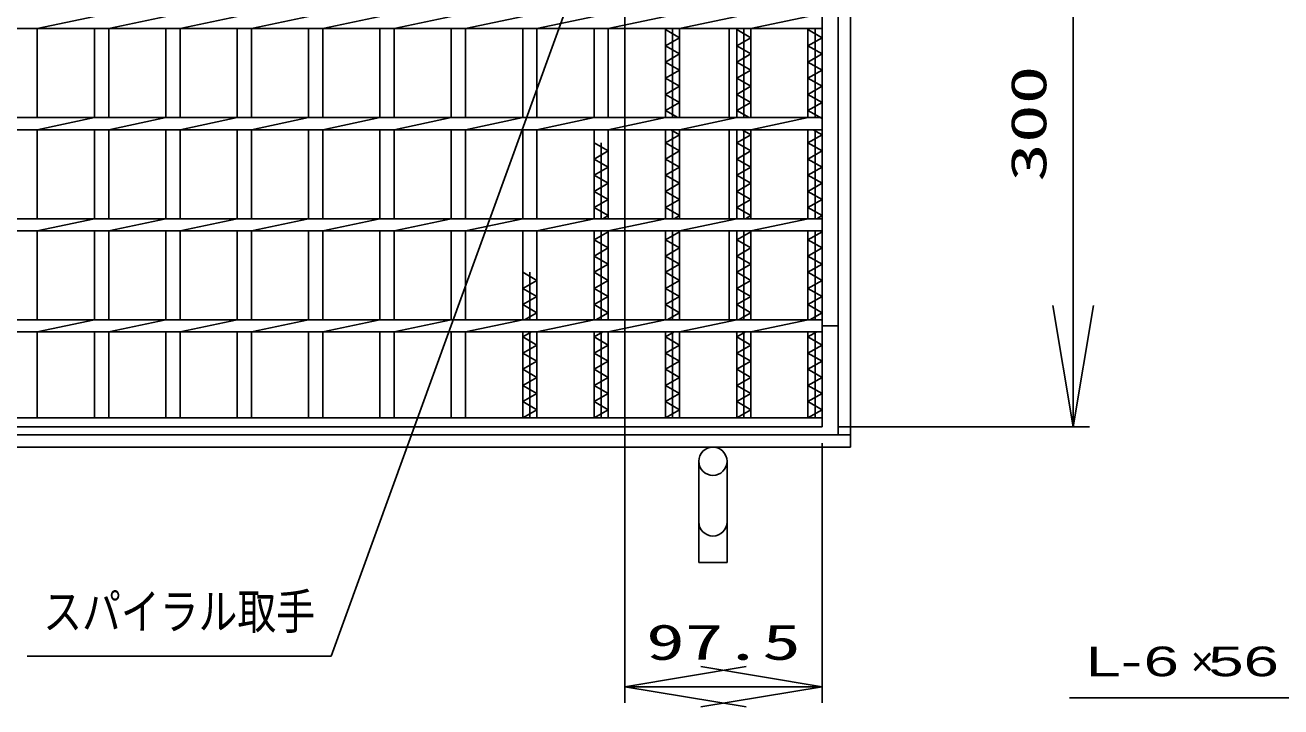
# Model space of a CAD drawing. Units: millimetres at full size, sheet at 1:8. Extents: x -1456 to 1389, y -1026 to 839.
# Drawn here: x -824 to -203, y -283 to 55 of the extents above; entities that cross this region are included whole.
import ezdxf
from ezdxf.enums import TextEntityAlignment as Align

# ---------------------------------------------------------------- set-up
doc = ezdxf.new("R2010")
doc.units = ezdxf.units.MM
doc.header["$LTSCALE"] = 8
for name, color, linetype, lineweight in [('16', 3, 'Continuous', 25), ('19', 6, 'Continuous', 25), ('22', 4, 'Continuous', 25)]:
    doc.layers.add(name, color=color, linetype=linetype, lineweight=lineweight)
doc.styles.add('ベクトル', font='')
doc.styles.add('ＭＳ ゴシック', font='')
doc.styles.get('ベクトル').set_extended_font_data('ベクトル')
doc.styles.get('ＭＳ ゴシック').set_extended_font_data('MS Gothic')

# ---------------------------------------------------------------- blocks, each defined once
blk = doc.blocks.new('open_arrow')
at = {"color": 0, "linetype": 'Continuous', "lineweight": -2}
blk.add_lwpolyline([(7.5, 1.25), (0, 0), (7.5, -1.25)], dxfattribs=at)

msp = doc.modelspace()

# ---------------------------------------------------------------- linework, layer by layer
at = {"layer": '16'}
for p, q in [((-430, -139.618), (-430, 451.382)), ((-818.2, 52.882), (-789.9, 58.882)), ((-782.9, 52.882), (-754.6, 58.882)), ((-747.6, 52.882), (-719.3, 58.882)), ((-712.3, 52.882), (-684, 58.882)), ((-677, 52.882), (-648.7, 58.882)), ((-641.7, 52.882), (-613.4, 58.882)), ((-606.4, 52.882), (-578.1, 58.882)), ((-571.1, 52.882), (-542.8, 58.882)), ((-535.8, 52.882), (-507.5, 58.882)), ((-500.5, 52.882), (-472.2, 58.882)), ((-465.2, 52.882), (-436.9, 58.882)), ((-430, 52.882), (-430, 58.882)), ((-1037, 52.882), (-430, 52.882)), ((-818.2, 8.882), (-818.2, 52.882)), ((-789.9, 8.882), (-789.9, 52.882)), ((-782.9, 8.882), (-782.9, 52.882)), ((-754.6, 8.882), (-754.6, 52.882)), ((-747.6, 8.882), (-747.6, 52.882)), ((-719.3, 8.882), (-719.3, 52.882)), ((-712.3, 8.882), (-712.3, 52.882)), ((-684, 8.882), (-684, 52.882)), ((-677, 8.882), (-677, 52.882)), ((-648.7, 8.882), (-648.7, 52.882)), ((-641.7, 8.882), (-641.7, 52.882)), ((-613.4, 8.882), (-613.4, 52.882)), ((-606.4, 8.882), (-606.4, 52.882)), ((-578.1, 8.882), (-578.1, 52.882)), ((-571.1, 8.882), (-571.1, 52.882)), ((-542.8, 8.882), (-542.8, 52.882)), ((-535.8, 8.882), (-535.8, 52.882)), ((-507.5, 8.882), (-507.5, 52.882)), ((-507.5, 52.382), (-506.625, 52.882)), ((-500.5, 48.382), (-507.5, 52.382)), ((-504, 8.882), (-504, 52.882)), ((-500.5, 8.882), (-500.5, 52.882)), ((-472.2, 8.882), (-472.2, 52.882)), ((-472.2, 52.382), (-471.325, 52.882)), ((-465.2, 48.382), (-472.2, 52.382)), ((-468.7, 8.882), (-468.7, 52.882)), ((-465.2, 8.882), (-465.2, 52.882)), ((-437, 8.882), (-437, 52.882)), ((-437, 52.382), (-436.125, 52.882)), ((-430, 48.382), (-437, 52.382)), ((-433.5, 8.882), (-433.5, 52.882)), ((-507.5, 44.382), (-500.5, 48.382)), ((-500.5, 40.382), (-507.5, 44.382)), ((-472.2, 44.382), (-465.2, 48.382)), ((-465.2, 40.382), (-472.2, 44.382)), ((-437, 44.382), (-430, 48.382)), ((-430, 40.382), (-437, 44.382)), ((-507.5, 36.382), (-500.5, 40.382)), ((-472.2, 36.382), (-465.2, 40.382)), ((-437, 36.382), (-430, 40.382)), ((-500.5, 32.382), (-507.5, 36.382)), ((-507.5, 28.382), (-500.5, 32.382)), ((-465.2, 32.382), (-472.2, 36.382)), ((-472.2, 28.382), (-465.2, 32.382)), ((-430, 32.382), (-437, 36.382)), ((-437, 28.382), (-430, 32.382)), ((-500.5, 24.382), (-507.5, 28.382)), ((-465.2, 24.382), (-472.2, 28.382)), ((-430, 24.382), (-437, 28.382)), ((-507.5, 20.382), (-500.5, 24.382)), ((-500.5, 16.382), (-507.5, 20.382)), ((-472.2, 20.382), (-465.2, 24.382)), ((-465.2, 16.382), (-472.2, 20.382)), ((-437, 20.382), (-430, 24.382)), ((-430, 16.382), (-437, 20.382)), ((-507.5, 12.382), (-500.5, 16.382)), ((-472.2, 12.382), (-465.2, 16.382)), ((-437, 12.382), (-430, 16.382)), ((-1037, 8.882), (-430, 8.882)), ((-818.2, 2.882), (-789.9, 8.882)), ((-782.9, 2.882), (-754.6, 8.882)), ((-747.6, 2.882), (-719.3, 8.882)), ((-712.3, 2.882), (-684, 8.882)), ((-677, 2.882), (-648.7, 8.882)), ((-641.7, 2.882), (-613.4, 8.882)), ((-606.4, 2.882), (-578.1, 8.882)), ((-571.1, 2.882), (-542.8, 8.882)), ((-535.8, 2.882), (-507.5, 8.882)), ((-501.375, 8.882), (-507.5, 12.382)), ((-500.5, 2.882), (-472.2, 8.882)), ((-466.075, 8.882), (-472.2, 12.382)), ((-465.2, 2.882), (-436.9, 8.882)), ((-430, 8.382), (-437, 12.382)), ((-430, 2.882), (-430, 8.882)), ((-1037, 2.882), (-430, 2.882)), ((-818.2, -41.118), (-818.2, 2.882)), ((-789.9, -41.118), (-789.9, 2.882)), ((-782.9, -41.118), (-782.9, 2.882)), ((-754.6, -41.118), (-754.6, 2.882)), ((-747.6, -41.118), (-747.6, 2.882)), ((-719.3, -41.118), (-719.3, 2.882)), ((-712.3, -41.118), (-712.3, 2.882)), ((-684, -41.118), (-684, 2.882)), ((-677, -41.118), (-677, 2.882)), ((-648.7, -41.118), (-648.7, 2.882)), ((-641.7, -41.118), (-641.7, 2.882)), ((-613.4, -41.118), (-613.4, 2.882)), ((-606.4, -41.118), (-606.4, 2.882)), ((-578.1, -41.118), (-578.1, 2.882)), ((-571.1, -41.118), (-571.1, 2.882)), ((-542.8, -41.118), (-542.8, 2.882)), ((-535.8, -41.118), (-535.8, 2.882)), ((-507.5, -41.118), (-507.5, 2.882)), ((-507.5, -3.618), (-500.5, 0.382)), ((-500.5, 0.382), (-504.875, 2.882)), ((-504, -41.118), (-504, 2.882)), ((-500.5, -41.118), (-500.5, 2.882)), ((-472.2, -41.118), (-472.2, 2.882)), ((-472.2, -3.618), (-465.2, 0.382)), ((-465.2, 0.382), (-469.575, 2.882)), ((-468.7, -41.118), (-468.7, 2.882)), ((-465.2, -41.118), (-465.2, 2.882)), ((-437, -41.118), (-437, 2.882)), ((-437, -3.618), (-430, 0.382)), ((-430, 0.382), (-434.375, 2.882)), ((-433.5, -41.118), (-433.5, 2.882)), ((-535.8, -7.618), (-542.8, -3.618)), ((-539.3, -41.118), (-539.3, -3.618)), ((-500.5, -7.618), (-507.5, -3.618)), ((-465.2, -7.618), (-472.2, -3.618)), ((-430, -7.618), (-437, -3.618)), ((-542.8, -11.618), (-535.8, -7.618)), ((-535.8, -15.618), (-542.8, -11.618)), ((-507.5, -11.618), (-500.5, -7.618)), ((-500.5, -15.618), (-507.5, -11.618)), ((-472.2, -11.618), (-465.2, -7.618)), ((-465.2, -15.618), (-472.2, -11.618)), ((-437, -11.618), (-430, -7.618)), ((-430, -15.618), (-437, -11.618)), ((-542.8, -19.618), (-535.8, -15.618)), ((-507.5, -19.618), (-500.5, -15.618)), ((-472.2, -19.618), (-465.2, -15.618)), ((-437, -19.618), (-430, -15.618)), ((-535.8, -23.618), (-542.8, -19.618)), ((-542.8, -27.618), (-535.8, -23.618)), ((-500.5, -23.618), (-507.5, -19.618)), ((-507.5, -27.618), (-500.5, -23.618)), ((-465.2, -23.618), (-472.2, -19.618)), ((-472.2, -27.618), (-465.2, -23.618)), ((-430, -23.618), (-437, -19.618)), ((-437, -27.618), (-430, -23.618)), ((-535.8, -31.618), (-542.8, -27.618)), ((-500.5, -31.618), (-507.5, -27.618)), ((-465.2, -31.618), (-472.2, -27.618)), ((-430, -31.618), (-437, -27.618)), ((-542.8, -35.618), (-535.8, -31.618)), ((-535.8, -39.618), (-542.8, -35.618)), ((-507.5, -35.618), (-500.5, -31.618)), ((-500.5, -39.618), (-507.5, -35.618)), ((-472.2, -35.618), (-465.2, -31.618)), ((-465.2, -39.618), (-472.2, -35.618)), ((-437, -35.618), (-430, -31.618)), ((-430, -39.618), (-437, -35.618)), ((-1037, -41.118), (-430, -41.118)), ((-818.2, -47.118), (-789.9, -41.118)), ((-782.9, -47.118), (-754.6, -41.118)), ((-747.6, -47.118), (-719.3, -41.118)), ((-712.3, -47.118), (-684, -41.118)), ((-677, -47.118), (-648.7, -41.118)), ((-641.7, -47.118), (-613.4, -41.118)), ((-606.4, -47.118), (-578.1, -41.118)), ((-571.1, -47.118), (-542.8, -41.118)), ((-538.425, -41.118), (-535.8, -39.618)), ((-535.8, -47.118), (-507.5, -41.118)), ((-503.125, -41.118), (-500.5, -39.618)), ((-500.5, -47.118), (-472.2, -41.118)), ((-467.825, -41.118), (-465.2, -39.618)), ((-465.2, -47.118), (-436.9, -41.118)), ((-432.625, -41.118), (-430, -39.618)), ((-430, -47.118), (-430, -41.118)), ((-1037, -47.118), (-430, -47.118)), ((-818.2, -91.118), (-818.2, -47.118)), ((-789.9, -91.118), (-789.9, -47.118)), ((-782.9, -91.118), (-782.9, -47.118)), ((-754.6, -91.118), (-754.6, -47.118)), ((-747.6, -91.118), (-747.6, -47.118)), ((-719.3, -91.118), (-719.3, -47.118)), ((-712.3, -91.118), (-712.3, -47.118)), ((-684, -91.118), (-684, -47.118)), ((-677, -91.118), (-677, -47.118)), ((-648.7, -91.118), (-648.7, -47.118)), ((-641.7, -91.118), (-641.7, -47.118)), ((-613.4, -91.118), (-613.4, -47.118)), ((-606.4, -91.118), (-606.4, -47.118)), ((-578.1, -91.118), (-578.1, -47.118)), ((-571.1, -91.118), (-571.1, -47.118)), ((-542.8, -91.118), (-542.8, -47.118)), ((-542.8, -51.618), (-535.8, -47.618)), ((-539.3, -91.118), (-539.3, -47.118)), ((-535.8, -47.618), (-536.675, -47.118)), ((-535.8, -91.118), (-535.8, -47.118)), ((-507.5, -91.118), (-507.5, -47.118)), ((-507.5, -51.618), (-500.5, -47.618)), ((-504, -91.118), (-504, -47.118)), ((-500.5, -47.618), (-501.375, -47.118)), ((-500.5, -91.118), (-500.5, -47.118)), ((-472.2, -91.118), (-472.2, -47.118)), ((-472.2, -51.618), (-465.2, -47.618)), ((-468.7, -91.118), (-468.7, -47.118)), ((-465.2, -47.618), (-466.075, -47.118)), ((-465.2, -91.118), (-465.2, -47.118)), ((-437, -91.118), (-437, -47.118)), ((-437, -51.618), (-430, -47.618)), ((-433.5, -91.118), (-433.5, -47.118)), ((-430, -47.618), (-430.875, -47.118)), ((-535.8, -55.618), (-542.8, -51.618)), ((-542.8, -59.618), (-535.8, -55.618)), ((-500.5, -55.618), (-507.5, -51.618)), ((-507.5, -59.618), (-500.5, -55.618)), ((-465.2, -55.618), (-472.2, -51.618)), ((-472.2, -59.618), (-465.2, -55.618)), ((-430, -55.618), (-437, -51.618)), ((-437, -59.618), (-430, -55.618)), ((-535.8, -63.618), (-542.8, -59.618)), ((-500.5, -63.618), (-507.5, -59.618)), ((-465.2, -63.618), (-472.2, -59.618)), ((-430, -63.618), (-437, -59.618)), ((-571.1, -71.618), (-578.1, -67.618)), ((-574.6, -91.118), (-574.6, -67.618)), ((-542.8, -67.618), (-535.8, -63.618)), ((-535.8, -71.618), (-542.8, -67.618)), ((-507.5, -67.618), (-500.5, -63.618)), ((-500.5, -71.618), (-507.5, -67.618)), ((-472.2, -67.618), (-465.2, -63.618)), ((-465.2, -71.618), (-472.2, -67.618)), ((-437, -67.618), (-430, -63.618)), ((-430, -71.618), (-437, -67.618)), ((-578.1, -75.618), (-571.1, -71.618)), ((-542.8, -75.618), (-535.8, -71.618)), ((-507.5, -75.618), (-500.5, -71.618)), ((-472.2, -75.618), (-465.2, -71.618)), ((-437, -75.618), (-430, -71.618)), ((-571.1, -79.618), (-578.1, -75.618)), ((-578.1, -83.618), (-571.1, -79.618)), ((-535.8, -79.618), (-542.8, -75.618)), ((-542.8, -83.618), (-535.8, -79.618)), ((-500.5, -79.618), (-507.5, -75.618)), ((-507.5, -83.618), (-500.5, -79.618)), ((-465.2, -79.618), (-472.2, -75.618)), ((-472.2, -83.618), (-465.2, -79.618)), ((-430, -79.618), (-437, -75.618)), ((-437, -83.618), (-430, -79.618)), ((-571.1, -87.618), (-578.1, -83.618)), ((-535.8, -87.618), (-542.8, -83.618)), ((-500.5, -87.618), (-507.5, -83.618)), ((-465.2, -87.618), (-472.2, -83.618)), ((-430, -87.618), (-437, -83.618)), ((-1037, -91.118), (-430, -91.118)), ((-818.2, -97.118), (-789.9, -91.118)), ((-782.9, -97.118), (-754.6, -91.118)), ((-747.6, -97.118), (-719.3, -91.118)), ((-712.3, -97.118), (-684, -91.118)), ((-677, -97.118), (-648.7, -91.118)), ((-641.7, -97.118), (-613.4, -91.118)), ((-606.4, -97.118), (-578.1, -91.118)), ((-577.225, -91.118), (-571.1, -87.618)), ((-571.1, -97.118), (-542.8, -91.118)), ((-541.925, -91.118), (-535.8, -87.618)), ((-535.8, -97.118), (-507.5, -91.118)), ((-506.625, -91.118), (-500.5, -87.618)), ((-500.5, -97.118), (-472.2, -91.118)), ((-471.325, -91.118), (-465.2, -87.618)), ((-465.2, -97.118), (-436.9, -91.118)), ((-436.125, -91.118), (-430, -87.618)), ((-430, -97.118), (-430, -91.118)), ((-1037, -97.118), (-430, -97.118)), ((-818.2, -139.618), (-818.2, -97.118)), ((-789.9, -139.618), (-789.9, -97.118)), ((-782.9, -139.618), (-782.9, -97.118)), ((-754.6, -139.618), (-754.6, -97.118)), ((-747.6, -139.618), (-747.6, -97.118)), ((-719.3, -139.618), (-719.3, -97.118)), ((-712.3, -139.618), (-712.3, -97.118)), ((-684, -139.618), (-684, -97.118)), ((-677, -139.618), (-677, -97.118)), ((-648.7, -139.618), (-648.7, -97.118)), ((-641.7, -139.618), (-641.7, -97.118)), ((-613.4, -139.618), (-613.4, -97.118)), ((-606.4, -139.618), (-606.4, -97.118)), ((-578.1, -139.618), (-578.1, -97.118)), ((-578.1, -99.618), (-573.725, -97.118)), ((-574.6, -139.618), (-574.6, -97.118)), ((-571.1, -139.618), (-571.1, -97.118)), ((-542.8, -139.618), (-542.8, -97.118)), ((-542.8, -99.618), (-538.425, -97.118)), ((-539.3, -139.618), (-539.3, -97.118)), ((-535.8, -139.618), (-535.8, -97.118)), ((-507.5, -139.618), (-507.5, -97.118)), ((-507.5, -99.618), (-503.125, -97.118)), ((-504, -139.618), (-504, -97.118)), ((-500.5, -139.618), (-500.5, -97.118)), ((-472.2, -139.618), (-472.2, -97.118)), ((-472.2, -99.618), (-467.825, -97.118)), ((-468.7, -139.618), (-468.7, -97.118)), ((-465.2, -139.618), (-465.2, -97.118)), ((-437, -139.618), (-437, -97.118)), ((-437, -99.618), (-432.625, -97.118)), ((-433.5, -139.618), (-433.5, -97.118)), ((-571.1, -103.618), (-578.1, -99.618)), ((-578.1, -107.618), (-571.1, -103.618)), ((-535.8, -103.618), (-542.8, -99.618)), ((-542.8, -107.618), (-535.8, -103.618)), ((-500.5, -103.618), (-507.5, -99.618)), ((-507.5, -107.618), (-500.5, -103.618)), ((-465.2, -103.618), (-472.2, -99.618)), ((-472.2, -107.618), (-465.2, -103.618)), ((-430, -103.618), (-437, -99.618)), ((-437, -107.618), (-430, -103.618)), ((-571.1, -111.618), (-578.1, -107.618)), ((-578.1, -115.618), (-571.1, -111.618)), ((-535.8, -111.618), (-542.8, -107.618)), ((-542.8, -115.618), (-535.8, -111.618)), ((-500.5, -111.618), (-507.5, -107.618)), ((-507.5, -115.618), (-500.5, -111.618)), ((-465.2, -111.618), (-472.2, -107.618)), ((-472.2, -115.618), (-465.2, -111.618)), ((-430, -111.618), (-437, -107.618)), ((-437, -115.618), (-430, -111.618)), ((-571.1, -119.618), (-578.1, -115.618)), ((-535.8, -119.618), (-542.8, -115.618)), ((-500.5, -119.618), (-507.5, -115.618)), ((-465.2, -119.618), (-472.2, -115.618)), ((-430, -119.618), (-437, -115.618)), ((-578.1, -123.618), (-571.1, -119.618)), ((-571.1, -127.618), (-578.1, -123.618)), ((-542.8, -123.618), (-535.8, -119.618)), ((-535.8, -127.618), (-542.8, -123.618)), ((-507.5, -123.618), (-500.5, -119.618)), ((-500.5, -127.618), (-507.5, -123.618)), ((-472.2, -123.618), (-465.2, -119.618)), ((-465.2, -127.618), (-472.2, -123.618)), ((-437, -123.618), (-430, -119.618)), ((-430, -127.618), (-437, -123.618)), ((-578.1, -131.618), (-571.1, -127.618)), ((-542.8, -131.618), (-535.8, -127.618)), ((-507.5, -131.618), (-500.5, -127.618)), ((-472.2, -131.618), (-465.2, -127.618)), ((-437, -131.618), (-430, -127.618)), ((-571.1, -135.618), (-578.1, -131.618)), ((-578.1, -139.618), (-571.1, -135.618)), ((-535.8, -135.618), (-542.8, -131.618)), ((-542.8, -139.618), (-535.8, -135.618)), ((-500.5, -135.618), (-507.5, -131.618)), ((-507.5, -139.618), (-500.5, -135.618)), ((-465.2, -135.618), (-472.2, -131.618)), ((-472.2, -139.618), (-465.2, -135.618)), ((-430, -135.618), (-437, -131.618)), ((-437, -139.618), (-430, -135.618)), ((-1037, -139.618), (-430, -139.618)), ((-825.2, -139.618), (-818.2, -139.618)), ((-789.9, -139.618), (-782.9, -139.618)), ((-754.6, -139.618), (-747.6, -139.618)), ((-719.3, -139.618), (-712.3, -139.618)), ((-684, -139.618), (-677, -139.618)), ((-648.7, -139.618), (-641.7, -139.618)), ((-613.4, -139.618), (-606.4, -139.618)), ((-578.1, -139.618), (-571.1, -139.618)), ((-542.8, -139.618), (-535.8, -139.618)), ((-507.5, -139.618), (-500.5, -139.618)), ((-472.2, -139.618), (-465.2, -139.618)), ((-437, -139.618), (-430, -139.618)), ((-430, -139.618), (-430, -144.118)), ((-430, -144.118), (-1037, -144.118))]:
    msp.add_line(p, q, dxfattribs=at)
at = {"layer": '19'}
for p, q in [((-422, -148.118), (-422, 459.882)), ((-416, -154.118), (-416, 465.882)), ((-476, 9.382), (-476, 52.882)), ((-476, -41.118), (-476, 2.382)), ((-476, -90.618), (-476, -47.118)), ((-472.2, -97.918), (-472.5, -97.618)), ((-422, -94.118), (-430, -94.118)), ((-1051, -148.118), (-416, -148.118)), ((-1051, -154.118), (-416, -154.118)), ((-491, -211.118), (-491, -161.118)), ((-477, -211.118), (-477, -161.118)), ((-491, -211.118), (-477, -211.118))]:
    msp.add_line(p, q, dxfattribs=at)
msp.add_circle((-484, -161.118), 7, dxfattribs=at)
msp.add_arc((-484, -191.118), 7, 180, 0, dxfattribs=at)
at = {"layer": '22'}
for p, q in [((-305.783, -144.118), (-305.783, 155.882)), ((-527.5, 68.082), (-527.5, -280.61)), ((-422, -144.118), (-297.783, -144.118)), ((-430, -152.118), (-430, -280.61)), ((-527.5, -272.61), (-430, -272.61)), ((-307.624, -278.118), (-147.624, -278.118))]:
    msp.add_line(p, q, dxfattribs=at)
msp.add_lwpolyline([(-534.5, 123.941), (-672.864, -257.48), (-823.264, -257.48)], dxfattribs=at)

# ---------------------------------------------------------------- block references
at = {"layer": '22', "xscale": 8, "yscale": 8}
for p, rotation in [((-305.783, -144.118), 90), ((-430, -272.61), 180)]:
    msp.add_blockref('open_arrow', p, dxfattribs=dict(at, rotation=rotation))
msp.add_blockref('open_arrow', (-527.5, -272.61), dxfattribs=at)

# ---------------------------------------------------------------- texts
at = {"layer": '22', "style": 'ＭＳ ゴシック', "width": 1.6}
msp.add_text('300', height=17.6, rotation=90, dxfattribs=at).set_placement((-313.783, 5.882), align=Align.BOTTOM_CENTER)
at = {"layer": '22', "style": 'ＭＳ ゴシック', "width": 0.8}
msp.add_text('スパイラル取手', height=17.6, dxfattribs=at).set_placement((-815.264, -249.48), align=Align.BOTTOM_LEFT)
at = {"layer": '22', "style": 'ＭＳ ゴシック', "width": 1.6}
msp.add_text('97.5', height=17.6, dxfattribs=at).set_placement((-478.75, -264.61), align=Align.BOTTOM_CENTER)
at = {"layer": '22', "color": 2, "style": 'ベクトル', "width": 1.6}
for s, p in [('L-', (-299.624, -260.118)), (' 6 ', (-279.624, -260.118)), (' 56 ', (-247.624, -260.118))]:
    msp.add_text(s, height=14.66, dxfattribs=at).set_placement(p, align=Align.MIDDLE_LEFT)
at = {"layer": '22', "color": 2, "style": 'ベクトル'}
msp.add_text('×', height=14.66, dxfattribs=at).set_placement((-247.624, -260.118), align=Align.MIDDLE_LEFT)

doc.saveas('drawing.dxf')
